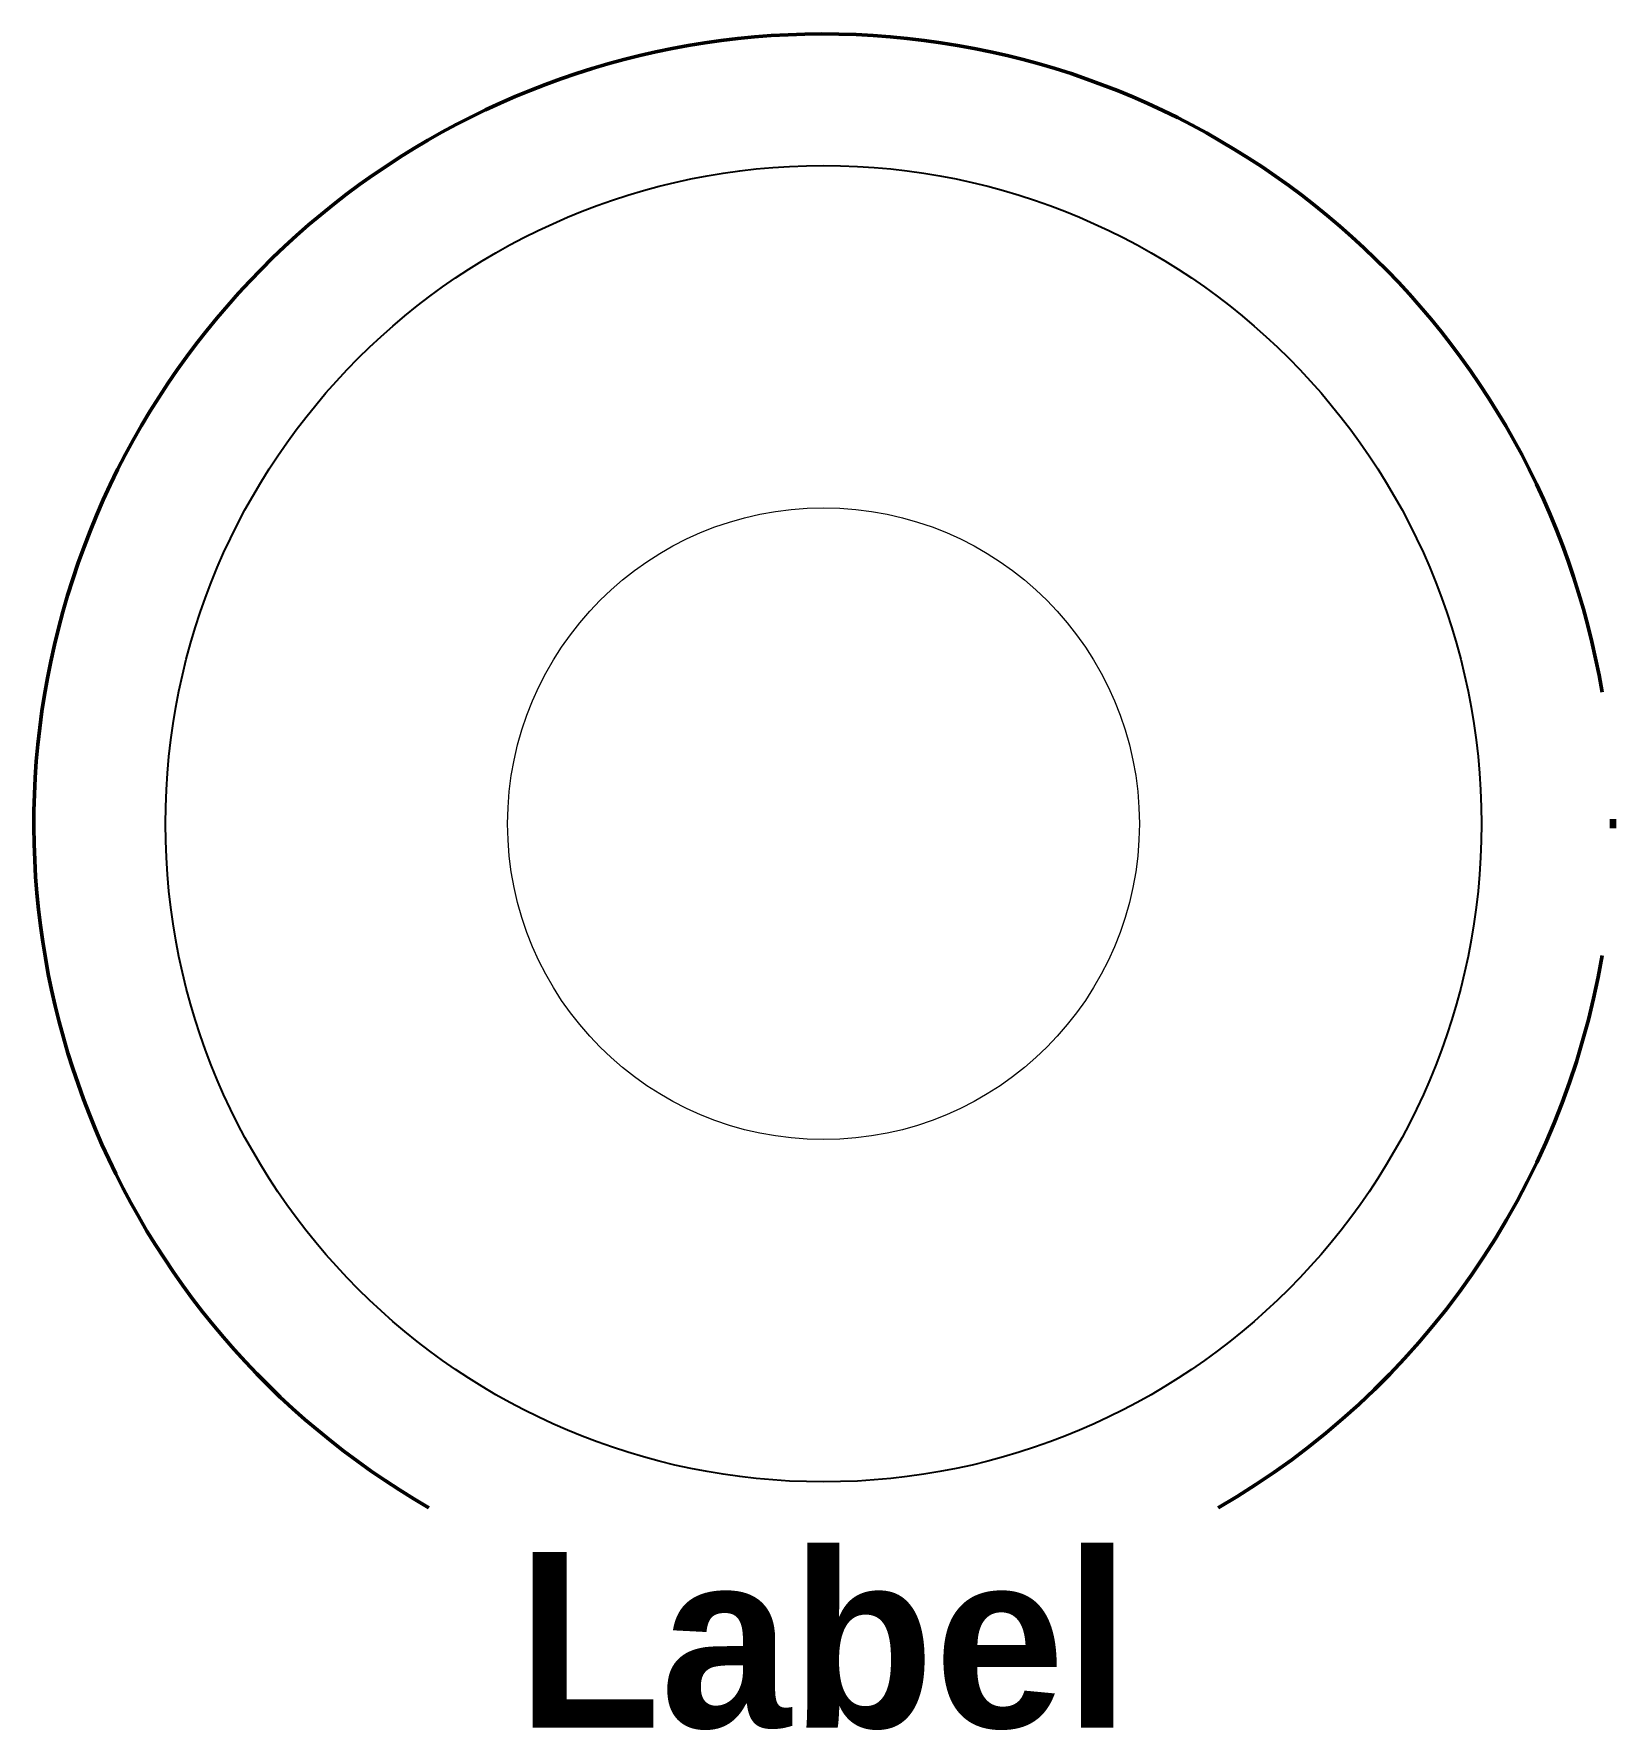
# Model space of a CAD drawing. Header units: millimetres. Extents: x -9 to 9, y -10.3 to 9.
import ezdxf
from ezdxf.enums import TextEntityAlignment as Align

# ---------------------------------------------------------------- set-up
doc = ezdxf.new("R2010")
doc.units = ezdxf.units.MM
for name, color, linetype, lineweight, true_color in [('Cut', 5, 'CONTINUOUS', 5, 0x0000ff), ('Fill', 7, 'CONTINUOUS', 20, 0x000000), ('Helpers', 2, 'CONTINUOUS', 25, 0xffff00)]:
    doc.layers.add(name, color=color, linetype=linetype, lineweight=lineweight, true_color=true_color)
doc.styles.add('textstyle0', font='')
doc.styles.get('textstyle0').set_extended_font_data('Ubuntu', bold=True)

msp = doc.modelspace()

# ---------------------------------------------------------------- linework, layer by layer
at = {"layer": 'Cut'}
msp.add_circle((0, 0), 3.6, dxfattribs=at)
at = {"layer": 'Fill', "lineweight": 50}
for start, end in [(9.5941, 240), (300, 350.4059)]:
    msp.add_arc((0, 0), 9, start, end, dxfattribs=at)
at = {"layer": 'Fill', "lineweight": 100}
msp.add_arc((0, 0), 9, 359.6817, 0.3183, dxfattribs=at)
at = {"layer": 'Helpers'}
msp.add_circle((0, 0), 7.5, dxfattribs=at)

# ---------------------------------------------------------------- texts
at = {"layer": 'Fill', "style": 'textstyle0'}
msp.add_text('Label', height=2, dxfattribs=at).set_placement((0, -8.3), align=Align.TOP_CENTER)

doc.saveas('drawing.dxf')
